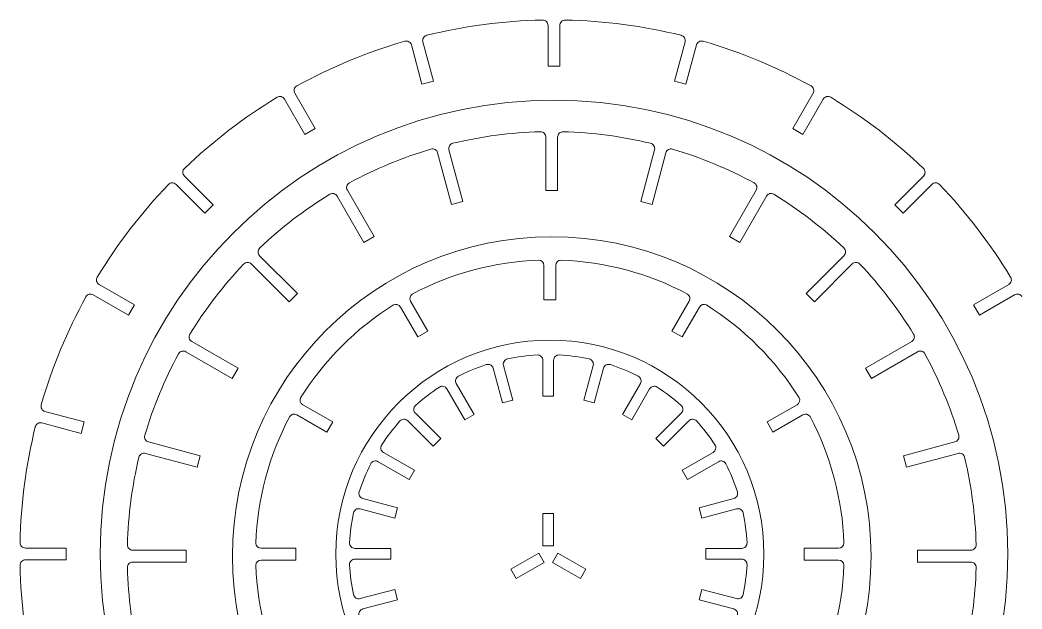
# Model space of a CAD drawing. Header units: millimetres. Extents: x 233 to 3100, y -866 to 268.
# Drawn here: x 232.9 to 607.3, y 19.1 to 239.2 of the extents above; entities that cross this region are included whole.
import ezdxf

# ---------------------------------------------------------------- set-up
doc = ezdxf.new("R2010")
doc.units = ezdxf.units.MM
doc.header["$MEASUREMENT"] = 0
doc.layers.add('layer 1', color=7, linetype='Continuous')

msp = doc.modelspace()

# ---------------------------------------------------------------- linework, layer by layer
at = {"layer": 'layer 1', "lineweight": 9}
for points in [[(428.1829, 239.2156), (413.5835, 238.9052), (399.0622, 236.9934), (384.8799, 233.5146)], [(430.2254, 222.0307), (430.2254, 222.0307), (430.2254, 237.216), (430.2254, 237.216)], [(434.6254, 237.216), (434.6254, 237.216), (434.6254, 222.0307), (434.6254, 222.0307)], [(479.9709, 233.5146), (465.7886, 236.9934), (451.2674, 238.9052), (436.6679, 239.2156)], [(376.684, 231.3185), (362.6624, 227.2401), (349.1308, 221.6351), (336.3321, 214.6042)], [(383.1047, 215.2478), (383.1047, 215.2478), (379.1745, 229.9158), (379.1745, 229.9158)], [(383.4245, 231.0546), (383.4245, 231.0546), (387.3548, 216.3866), (387.3548, 216.3866)], [(477.496, 216.3866), (477.496, 216.3866), (481.4263, 231.0546), (481.4263, 231.0546)], [(485.6764, 229.9158), (485.6764, 229.9158), (481.7461, 215.2478), (481.7461, 215.2478)], [(528.5187, 214.6042), (515.7201, 221.6351), (502.1884, 227.2401), (488.1668, 231.3185)], [(434.6254, 222.0307), (434.6254, 222.0307), (430.2254, 222.0307), (430.2254, 222.0307)], [(387.3548, 216.3866), (387.3548, 216.3866), (383.1047, 215.2478), (383.1047, 215.2478)], [(481.7461, 215.2478), (481.7461, 215.2478), (477.496, 216.3866), (477.496, 216.3866)], [(328.9838, 210.3617), (316.4956, 202.7932), (304.8757, 193.8769), (294.3328, 183.7731)], [(335.563, 211.8513), (335.563, 211.8513), (343.1557, 198.7004), (343.1557, 198.7004)], [(521.6952, 198.7004), (521.6952, 198.7004), (529.2878, 211.8513), (529.2878, 211.8513)], [(570.518, 183.7731), (559.9752, 193.8769), (548.3553, 202.7932), (535.867, 210.3617)], [(339.3452, 196.5004), (339.3452, 196.5004), (331.7525, 209.6513), (331.7525, 209.6513)], [(533.0984, 209.6513), (533.0984, 209.6513), (525.5057, 196.5004), (525.5057, 196.5004)], [(343.1557, 198.7004), (343.1557, 198.7004), (339.3452, 196.5004), (339.3452, 196.5004)], [(525.5057, 196.5004), (525.5057, 196.5004), (521.6952, 198.7004), (521.6952, 198.7004)], [(427.3572, 197.479), (416.3407, 197.1836), (405.385, 195.7412), (394.6674, 193.1753)], [(429.4108, 175.536), (429.4108, 175.536), (429.4108, 195.4797), (429.4108, 195.4797)], [(433.8108, 195.4797), (433.8108, 195.4797), (433.8108, 175.536), (433.8108, 175.536)], [(468.5542, 193.1753), (457.8366, 195.7412), (446.8809, 197.1836), (435.8644, 197.479)], [(386.4501, 190.9735), (375.8854, 187.8369), (365.6763, 183.6081), (355.9881, 178.3557)], [(394.113, 170.3097), (394.113, 170.3097), (388.9512, 189.5739), (388.9512, 189.5739)], [(393.2012, 190.7127), (393.2012, 190.7127), (398.363, 171.4485), (398.363, 171.4485)], [(464.8586, 171.4485), (464.8586, 171.4485), (470.0204, 190.7127), (470.0204, 190.7127)], [(474.2705, 189.5739), (474.2705, 189.5739), (469.1086, 170.3097), (469.1086, 170.3097)], [(507.2336, 178.3557), (497.5453, 183.6081), (487.3362, 187.8369), (476.7715, 190.9735)], [(294.3025, 180.9149), (294.3025, 180.9149), (305.0401, 170.1772), (305.0401, 170.1772)], [(559.8107, 170.1772), (559.8107, 170.1772), (570.5484, 180.9149), (570.5484, 180.9149)], [(288.333, 177.7732), (278.2292, 167.2304), (269.3129, 155.6105), (261.7444, 143.1222)], [(301.9289, 167.066), (301.9289, 167.066), (291.1912, 177.8036), (291.1912, 177.8036)], [(573.6596, 177.8036), (573.6596, 177.8036), (562.922, 167.066), (562.922, 167.066)], [(603.1065, 143.1222), (595.5379, 155.6105), (586.6217, 167.2304), (576.5178, 177.7732)], [(348.6206, 174.1021), (339.2277, 168.338), (330.461, 161.611), (322.4623, 154.0301)], [(361.3705, 156.1257), (361.3705, 156.1257), (351.3987, 173.3975), (351.3987, 173.3975)], [(355.2092, 175.5975), (355.2092, 175.5975), (365.1811, 158.3257), (365.1811, 158.3257)], [(433.8108, 175.536), (433.8108, 175.536), (429.4108, 175.536), (429.4108, 175.536)], [(498.0405, 158.3257), (498.0405, 158.3257), (508.0124, 175.5975), (508.0124, 175.5975)], [(511.8229, 173.3975), (511.8229, 173.3975), (501.8511, 156.1257), (501.8511, 156.1257)], [(540.7594, 154.0301), (532.7606, 161.611), (523.9939, 168.338), (514.601, 174.1021)], [(305.0401, 170.1772), (305.0401, 170.1772), (301.9289, 167.066), (301.9289, 167.066)], [(398.363, 171.4485), (398.363, 171.4485), (394.113, 170.3097), (394.113, 170.3097)], [(469.1086, 170.3097), (469.1086, 170.3097), (464.8586, 171.4485), (464.8586, 171.4485)], [(562.922, 167.066), (562.922, 167.066), (559.8107, 170.1772), (559.8107, 170.1772)], [(365.1811, 158.3257), (365.1811, 158.3257), (361.3705, 156.1257), (361.3705, 156.1257)], [(501.8511, 156.1257), (501.8511, 156.1257), (498.0405, 158.3257), (498.0405, 158.3257)], [(322.4238, 151.1643), (322.4238, 151.1643), (336.5262, 137.062), (336.5262, 137.062)], [(526.6955, 137.062), (526.6955, 137.062), (540.7978, 151.1643), (540.7978, 151.1643)], [(316.4467, 148.0146), (308.8658, 140.0159), (302.1388, 131.2491), (296.3748, 121.8563)], [(333.4149, 133.9507), (333.4149, 133.9507), (319.3126, 148.053), (319.3126, 148.053)], [(426.8301, 149.523), (410.2898, 148.91), (394.101, 144.5723), (379.4702, 136.833)], [(428.7042, 147.527), (428.7042, 148.5827), (427.8837, 149.4566), (426.8301, 149.523)], [(428.7042, 134.5985), (428.7042, 134.5985), (428.7042, 147.527), (428.7042, 147.527)], [(434.9782, 149.523), (433.9247, 149.4566), (433.1042, 148.5827), (433.1042, 147.527)], [(433.1042, 147.527), (433.1042, 147.527), (433.1042, 134.5985), (433.1042, 134.5985)], [(482.3382, 136.833), (467.7073, 144.5723), (451.5186, 148.91), (434.9782, 149.523)], [(543.9091, 148.053), (543.9091, 148.053), (529.8067, 133.9507), (529.8067, 133.9507)], [(566.8469, 121.8563), (561.0828, 131.2491), (554.3558, 140.0159), (546.7749, 148.0146)], [(262.4548, 140.3536), (262.4548, 140.3536), (275.6057, 132.7609), (275.6057, 132.7609)], [(589.2452, 132.7609), (589.2452, 132.7609), (602.3961, 140.3536), (602.3961, 140.3536)], [(257.5019, 135.774), (250.471, 122.9753), (244.866, 109.4437), (240.7875, 95.4221)], [(273.4057, 128.9504), (273.4057, 128.9504), (260.2548, 136.5431), (260.2548, 136.5431)], [(336.5262, 137.062), (336.5262, 137.062), (333.4149, 133.9507), (333.4149, 133.9507)], [(379.4702, 136.833), (378.591, 136.2486), (378.3173, 135.0816), (378.8452, 134.1673)], [(482.9632, 134.1673), (483.491, 135.0816), (483.2174, 136.2486), (482.3382, 136.833)], [(529.8067, 133.9507), (529.8067, 133.9507), (526.6955, 137.062), (526.6955, 137.062)], [(604.5961, 136.5431), (604.5961, 136.5431), (591.4452, 128.9504), (591.4452, 128.9504)], [(275.6057, 132.7609), (275.6057, 132.7609), (273.4057, 128.9504), (273.4057, 128.9504)], [(372.4136, 132.7589), (358.3958, 123.9579), (346.5448, 112.1069), (337.7438, 98.089)], [(375.0347, 131.9673), (374.5068, 132.8816), (373.3593, 133.2281), (372.4136, 132.7589)], [(381.4989, 120.7709), (381.4989, 120.7709), (375.0347, 131.9673), (375.0347, 131.9673)], [(378.8452, 134.1673), (378.8452, 134.1673), (385.3094, 122.9709), (385.3094, 122.9709)], [(433.1042, 134.5985), (433.1042, 134.5985), (428.7042, 134.5985), (428.7042, 134.5985)], [(476.4989, 122.9709), (476.4989, 122.9709), (482.9632, 134.1673), (482.9632, 134.1673)], [(486.7737, 131.9673), (486.7737, 131.9673), (480.3094, 120.7709), (480.3094, 120.7709)], [(489.3947, 132.7589), (488.449, 133.2281), (487.3015, 132.8816), (486.7737, 131.9673)], [(524.0646, 98.089), (515.2635, 112.1069), (503.4125, 123.9579), (489.3947, 132.7589)], [(591.4452, 128.9504), (591.4452, 128.9504), (589.2452, 132.7609), (589.2452, 132.7609)], [(385.3094, 122.9709), (385.3094, 122.9709), (381.4989, 120.7709), (381.4989, 120.7709)], [(480.3094, 120.7709), (480.3094, 120.7709), (476.4989, 122.9709), (476.4989, 122.9709)], [(297.0794, 119.0782), (297.0794, 119.0782), (314.3511, 109.1063), (314.3511, 109.1063)], [(548.8705, 109.1063), (548.8705, 109.1063), (566.1422, 119.0782), (566.1422, 119.0782)], [(292.1211, 114.4888), (286.8688, 104.8005), (282.64, 94.5914), (279.5034, 84.0268)], [(312.1511, 105.2958), (312.1511, 105.2958), (294.8794, 115.2676), (294.8794, 115.2676)], [(426.2072, 114.0408), (422.4611, 113.8335), (418.7361, 113.3431), (415.064, 112.5738)], [(445.5714, 112.5738), (441.8993, 113.3431), (438.1743, 113.8335), (434.4282, 114.0408)], [(568.3422, 115.2676), (568.3422, 115.2676), (551.0705, 105.2958), (551.0705, 105.2958)], [(583.7183, 84.0268), (580.5816, 94.5914), (576.3529, 104.8005), (571.1005, 114.4888)], [(314.3511, 109.1063), (314.3511, 109.1063), (312.1511, 105.2958), (312.1511, 105.2958)], [(407.1231, 110.446), (403.5583, 109.2762), (400.0872, 107.8384), (396.7393, 106.1449)], [(413.144, 96.1302), (413.144, 96.1302), (409.6785, 109.0633), (409.6785, 109.0633)], [(413.5423, 110.0986), (413.5423, 110.0986), (417.0077, 97.1655), (417.0077, 97.1655)], [(428.3177, 98.6544), (428.3177, 98.6544), (428.3177, 112.0438), (428.3177, 112.0438)], [(432.3177, 112.0438), (432.3177, 112.0438), (432.3177, 98.6544), (432.3177, 98.6544)], [(443.6277, 97.1655), (443.6277, 97.1655), (447.0931, 110.0986), (447.0931, 110.0986)], [(450.9568, 109.0633), (450.9568, 109.0633), (447.4914, 96.1302), (447.4914, 96.1302)], [(463.8961, 106.1449), (460.5482, 107.8384), (457.077, 109.2762), (453.5123, 110.446)], [(551.0705, 105.2958), (551.0705, 105.2958), (548.8705, 109.1063), (548.8705, 109.1063)], [(389.6197, 102.0344), (386.4792, 99.9818), (383.4984, 97.6946), (380.703, 95.1923)], [(399.1406, 89.7647), (399.1406, 89.7647), (392.4459, 101.3602), (392.4459, 101.3602)], [(395.91, 103.3602), (395.91, 103.3602), (402.6047, 91.7647), (402.6047, 91.7647)], [(458.0306, 91.7647), (458.0306, 91.7647), (464.7253, 103.3602), (464.7253, 103.3602)], [(468.1894, 101.3602), (468.1894, 101.3602), (461.4947, 89.7647), (461.4947, 89.7647)], [(479.9324, 95.1923), (477.137, 97.6946), (474.1562, 99.9818), (471.0157, 102.0344)], [(337.7438, 98.089), (337.2745, 97.1434), (337.6211, 95.9959), (338.5353, 95.468)], [(432.3177, 98.6544), (432.3177, 98.6544), (428.3177, 98.6544), (428.3177, 98.6544)], [(523.273, 95.468), (524.1872, 95.9959), (524.5338, 97.1434), (524.0646, 98.089)], [(338.5353, 95.468), (338.5353, 95.468), (349.7317, 89.0038), (349.7317, 89.0038)], [(417.0077, 97.1655), (417.0077, 97.1655), (413.144, 96.1302), (413.144, 96.1302)], [(447.4914, 96.1302), (447.4914, 96.1302), (443.6277, 97.1655), (443.6277, 97.1655)], [(512.0766, 89.0038), (512.0766, 89.0038), (523.273, 95.468), (523.273, 95.468)], [(242.1903, 92.9316), (242.1903, 92.9316), (256.8582, 89.0014), (256.8582, 89.0014)], [(333.6697, 91.0325), (325.9304, 76.4017), (321.5927, 60.2129), (320.9796, 43.6726)], [(336.3353, 91.6575), (335.4211, 92.1853), (334.254, 91.9117), (333.6697, 91.0325)], [(347.5317, 85.1933), (347.5317, 85.1933), (336.3353, 91.6575), (336.3353, 91.6575)], [(380.6226, 92.2879), (380.6226, 92.2879), (390.0904, 82.8202), (390.0904, 82.8202)], [(402.6047, 91.7647), (402.6047, 91.7647), (399.1406, 89.7647), (399.1406, 89.7647)], [(461.4947, 89.7647), (461.4947, 89.7647), (458.0306, 91.7647), (458.0306, 91.7647)], [(470.545, 82.8202), (470.545, 82.8202), (480.0127, 92.2879), (480.0127, 92.2879)], [(525.473, 91.6575), (525.473, 91.6575), (514.2766, 85.1933), (514.2766, 85.1933)], [(528.1386, 91.0325), (527.5543, 91.9117), (526.3872, 92.1853), (525.473, 91.6575)], [(540.8287, 43.6726), (540.2157, 60.2129), (535.8779, 76.4017), (528.1386, 91.0325)], [(238.5915, 87.2261), (235.1127, 73.0439), (233.2009, 58.5226), (232.8905, 43.9232)], [(255.7194, 84.7513), (255.7194, 84.7513), (241.0515, 88.6815), (241.0515, 88.6815)], [(256.8582, 89.0014), (256.8582, 89.0014), (255.7194, 84.7513), (255.7194, 84.7513)], [(349.7317, 89.0038), (349.7317, 89.0038), (347.5317, 85.1933), (347.5317, 85.1933)], [(374.8898, 89.3792), (372.3875, 86.5837), (370.1003, 83.603), (368.0477, 80.4624)], [(387.262, 79.9917), (387.262, 79.9917), (377.7942, 89.4595), (377.7942, 89.4595)], [(482.8412, 89.4595), (482.8412, 89.4595), (473.3734, 79.9917), (473.3734, 79.9917)], [(492.5876, 80.4624), (490.5351, 83.603), (488.2478, 86.5837), (485.7456, 89.3792)], [(514.2766, 85.1933), (514.2766, 85.1933), (512.0766, 89.0038), (512.0766, 89.0038)], [(390.0904, 82.8202), (390.0904, 82.8202), (387.262, 79.9917), (387.262, 79.9917)], [(473.3734, 79.9917), (473.3734, 79.9917), (470.545, 82.8202), (470.545, 82.8202)], [(280.903, 81.5257), (280.903, 81.5257), (300.1671, 76.3639), (300.1671, 76.3639)], [(563.0545, 76.3639), (563.0545, 76.3639), (582.3186, 81.5257), (582.3186, 81.5257)], [(277.3015, 75.8094), (274.7356, 65.0919), (273.2933, 54.1361), (272.9978, 43.1197)], [(299.0283, 72.1138), (299.0283, 72.1138), (279.7642, 77.2756), (279.7642, 77.2756)], [(300.1671, 76.3639), (300.1671, 76.3639), (299.0283, 72.1138), (299.0283, 72.1138)], [(368.7219, 77.6362), (368.7219, 77.6362), (380.3175, 70.9415), (380.3175, 70.9415)], [(480.3179, 70.9415), (480.3179, 70.9415), (491.9135, 77.6362), (491.9135, 77.6362)], [(564.1933, 72.1138), (564.1933, 72.1138), (563.0545, 76.3639), (563.0545, 76.3639)], [(583.4574, 77.2756), (583.4574, 77.2756), (564.1933, 72.1138), (564.1933, 72.1138)], [(590.2238, 43.1197), (589.9283, 54.1361), (588.486, 65.0919), (585.9201, 75.8094)], [(363.9372, 73.3428), (362.2437, 69.995), (360.8059, 66.5238), (359.6361, 62.959)], [(378.3175, 67.4774), (378.3175, 67.4774), (366.7219, 74.1721), (366.7219, 74.1721)], [(493.9135, 74.1721), (493.9135, 74.1721), (482.3179, 67.4774), (482.3179, 67.4774)], [(500.9993, 62.959), (499.8295, 66.5238), (498.3916, 69.995), (496.6981, 73.3428)], [(380.3175, 70.9415), (380.3175, 70.9415), (378.3175, 67.4774), (378.3175, 67.4774)], [(482.3179, 67.4774), (482.3179, 67.4774), (480.3179, 70.9415), (480.3179, 70.9415)], [(361.0188, 60.4036), (361.0188, 60.4036), (373.952, 56.9382), (373.952, 56.9382)], [(486.6834, 56.9382), (486.6834, 56.9382), (499.6166, 60.4036), (499.6166, 60.4036)], [(372.9167, 53.0744), (372.9167, 53.0744), (359.9835, 56.5399), (359.9835, 56.5399)], [(373.952, 56.9382), (373.952, 56.9382), (372.9167, 53.0744), (372.9167, 53.0744)], [(487.7187, 53.0744), (487.7187, 53.0744), (486.6834, 56.9382), (486.6834, 56.9382)], [(500.6519, 56.5399), (500.6519, 56.5399), (487.7187, 53.0744), (487.7187, 53.0744)], [(357.5084, 55.0181), (356.7391, 51.346), (356.2487, 47.621), (356.0413, 43.875)], [(432.3177, 54.7644), (432.3177, 54.7644), (428.3177, 54.7644), (428.3177, 54.7644)], [(428.3177, 54.7644), (428.3177, 54.7644), (428.3177, 42.7644), (428.3177, 42.7644)], [(432.3177, 42.7644), (432.3177, 42.7644), (432.3177, 54.7644), (432.3177, 54.7644)], [(504.594, 43.875), (504.3867, 47.621), (503.8963, 51.346), (503.127, 55.0181)], [(234.8901, 41.8807), (234.8901, 41.8807), (250.0754, 41.8807), (250.0754, 41.8807)], [(250.0754, 41.8807), (250.0754, 41.8807), (250.0754, 37.4807), (250.0754, 37.4807)], [(320.9796, 43.6726), (321.0461, 42.619), (321.92, 41.7985), (322.9757, 41.7985)], [(322.9757, 41.7985), (322.9757, 41.7985), (335.9042, 41.7985), (335.9042, 41.7985)], [(335.9042, 41.7985), (335.9042, 41.7985), (335.9042, 37.3985), (335.9042, 37.3985)], [(358.0383, 41.7644), (358.0383, 41.7644), (371.4277, 41.7644), (371.4277, 41.7644)], [(371.4277, 41.7644), (371.4277, 41.7644), (371.4277, 37.7644), (371.4277, 37.7644)], [(428.3177, 42.7644), (428.3177, 42.7644), (432.3177, 42.7644), (432.3177, 42.7644)], [(489.2077, 41.7644), (489.2077, 41.7644), (502.5971, 41.7644), (502.5971, 41.7644)], [(489.2077, 37.7644), (489.2077, 37.7644), (489.2077, 41.7644), (489.2077, 41.7644)], [(525.9042, 41.7985), (525.9042, 41.7985), (538.8327, 41.7985), (538.8327, 41.7985)], [(525.9042, 37.3985), (525.9042, 37.3985), (525.9042, 41.7985), (525.9042, 41.7985)], [(538.8327, 41.7985), (539.8883, 41.7985), (540.7622, 42.619), (540.8287, 43.6726)], [(250.0754, 37.4807), (250.0754, 37.4807), (234.8901, 37.4807), (234.8901, 37.4807)], [(274.9971, 41.0661), (274.9971, 41.0661), (294.9408, 41.0661), (294.9408, 41.0661)], [(294.9408, 41.0661), (294.9408, 41.0661), (294.9408, 36.6661), (294.9408, 36.6661)], [(371.4277, 37.7644), (371.4277, 37.7644), (358.0383, 37.7644), (358.0383, 37.7644)], [(426.7196, 39.9965), (426.7196, 39.9965), (416.3273, 33.9965), (416.3273, 33.9965)], [(428.7196, 36.5324), (428.7196, 36.5324), (426.7196, 39.9965), (426.7196, 39.9965)], [(433.9158, 39.9965), (433.9158, 39.9965), (431.9158, 36.5324), (431.9158, 36.5324)], [(444.3081, 33.9965), (444.3081, 33.9965), (433.9158, 39.9965), (433.9158, 39.9965)], [(502.5971, 37.7644), (502.5971, 37.7644), (489.2077, 37.7644), (489.2077, 37.7644)], [(568.2808, 41.0661), (568.2808, 41.0661), (588.2245, 41.0661), (588.2245, 41.0661)], [(568.2808, 36.6661), (568.2808, 36.6661), (568.2808, 41.0661), (568.2808, 41.0661)], [(232.8905, 35.4382), (233.2009, 20.8387), (235.1127, 6.3175), (238.5915, -7.8648)], [(272.9978, 34.6124), (273.2933, 23.596), (274.7356, 12.6402), (277.3015, 1.9227)], [(294.9408, 36.6661), (294.9408, 36.6661), (274.9971, 36.6661), (274.9971, 36.6661)], [(322.9757, 37.3985), (321.92, 37.3985), (321.0461, 36.578), (320.9796, 35.5244)], [(320.9796, 35.5244), (321.5927, 18.9841), (325.9304, 2.7954), (333.6697, -11.8355)], [(335.9042, 37.3985), (335.9042, 37.3985), (322.9757, 37.3985), (322.9757, 37.3985)], [(356.0413, 35.6539), (356.2487, 31.9079), (356.7391, 28.1828), (357.5084, 24.5108)], [(416.3273, 33.9965), (416.3273, 33.9965), (418.3273, 30.5324), (418.3273, 30.5324)], [(418.3273, 30.5324), (418.3273, 30.5324), (428.7196, 36.5324), (428.7196, 36.5324)], [(431.9158, 36.5324), (431.9158, 36.5324), (442.3081, 30.5324), (442.3081, 30.5324)], [(442.3081, 30.5324), (442.3081, 30.5324), (444.3081, 33.9965), (444.3081, 33.9965)], [(503.127, 24.5108), (503.8963, 28.1828), (504.3867, 31.9079), (504.594, 35.6539)], [(538.8327, 37.3985), (538.8327, 37.3985), (525.9042, 37.3985), (525.9042, 37.3985)], [(528.1386, -11.8355), (535.8779, 2.7954), (540.2157, 18.9841), (540.8287, 35.5244)], [(540.8287, 35.5244), (540.7622, 36.578), (539.8883, 37.3985), (538.8327, 37.3985)], [(588.2245, 36.6661), (588.2245, 36.6661), (568.2808, 36.6661), (568.2808, 36.6661)], [(585.9201, 1.9227), (588.486, 12.6402), (589.9283, 23.596), (590.2238, 34.6124)], [(359.9835, 22.989), (359.9835, 22.989), (372.9167, 26.4544), (372.9167, 26.4544)], [(372.9167, 26.4544), (372.9167, 26.4544), (373.952, 22.5907), (373.952, 22.5907)], [(486.6834, 22.5907), (486.6834, 22.5907), (487.7187, 26.4544), (487.7187, 26.4544)], [(487.7187, 26.4544), (487.7187, 26.4544), (500.6519, 22.989), (500.6519, 22.989)], [(373.952, 22.5907), (373.952, 22.5907), (361.0188, 19.1253), (361.0188, 19.1253)], [(499.6166, 19.1253), (499.6166, 19.1253), (486.6834, 22.5907), (486.6834, 22.5907)]]:
    msp.add_open_spline(points, degree=3, dxfattribs=at)
for points, knots in [([(430.2254, 237.216), (430.2254, 237.7538), (430.0088, 238.269), (429.6245, 238.6452), (429.6245, 238.6452), (429.2402, 239.0214), (428.7206, 239.227), (428.1829, 239.2156)], [0, 0, 0, 0, 0.33333333, 0.33333333, 0.33333333, 0.33333333, 1, 1, 1, 1]), ([(436.6679, 239.2156), (436.1303, 239.227), (435.6106, 239.0214), (435.2263, 238.6452), (435.2263, 238.6452), (434.842, 238.269), (434.6254, 237.7538), (434.6254, 237.216)], [0, 0, 0, 0, 0.33333333, 0.33333333, 0.33333333, 0.33333333, 1, 1, 1, 1]), ([(384.8799, 233.5146), (384.3576, 233.3865), (383.9089, 233.0534), (383.6351, 232.5906), (383.6351, 232.5906), (383.3612, 232.1277), (383.2854, 231.574), (383.4245, 231.0546)], [0, 0, 0, 0, 0.33333333, 0.33333333, 0.33333333, 0.33333333, 1, 1, 1, 1]), ([(481.4263, 231.0546), (481.5655, 231.574), (481.4896, 232.1277), (481.2158, 232.5906), (481.2158, 232.5906), (480.9419, 233.0534), (480.4932, 233.3865), (479.9709, 233.5146)], [0, 0, 0, 0, 0.33333333, 0.33333333, 0.33333333, 0.33333333, 1, 1, 1, 1]), ([(379.1745, 229.9158), (379.0353, 230.4352), (378.6927, 230.8768), (378.2242, 231.1407), (378.2242, 231.1407), (377.7556, 231.4046), (377.2004, 231.4687), (376.684, 231.3185)], [0, 0, 0, 0, 0.33333333, 0.33333333, 0.33333333, 0.33333333, 1, 1, 1, 1]), ([(488.1668, 231.3185), (487.6504, 231.4687), (487.0953, 231.4046), (486.6267, 231.1407), (486.6267, 231.1407), (486.1581, 230.8768), (485.8156, 230.4352), (485.6764, 229.9158)], [0, 0, 0, 0, 0.33333333, 0.33333333, 0.33333333, 0.33333333, 1, 1, 1, 1]), ([(336.3321, 214.6042), (335.8607, 214.3453), (335.5135, 213.9074), (335.3688, 213.3894), (335.3688, 213.3894), (335.2241, 212.8715), (335.2941, 212.3171), (335.563, 211.8513)], [0, 0, 0, 0, 0.33333333, 0.33333333, 0.33333333, 0.33333333, 1, 1, 1, 1]), ([(529.2878, 211.8513), (529.5567, 212.3171), (529.6267, 212.8715), (529.482, 213.3894), (529.482, 213.3894), (529.3373, 213.9074), (528.9901, 214.3453), (528.5188, 214.6042)], [0, 0, 0, 0, 0.33333333, 0.33333333, 0.33333333, 0.33333333, 1, 1, 1, 1]), ([(331.7525, 209.6513), (331.4836, 210.1171), (331.0384, 210.4549), (330.5175, 210.5885), (330.5175, 210.5885), (329.9966, 210.7222), (329.4438, 210.6404), (328.9838, 210.3617)], [0, 0, 0, 0, 0.33333333, 0.33333333, 0.33333333, 0.33333333, 1, 1, 1, 1]), ([(535.867, 210.3617), (535.4071, 210.6404), (534.8543, 210.7222), (534.3333, 210.5885), (534.3333, 210.5885), (533.8124, 210.4549), (533.3673, 210.1171), (533.0984, 209.6513)], [0, 0, 0, 0, 0.33333333, 0.33333333, 0.33333333, 0.33333333, 1, 1, 1, 1]), ([(602.0354, 39.6807), (602.0354, 133.3536), (526.0986, 209.2905), (432.4256, 209.2907), (432.4256, 209.2907), (338.7527, 209.2908), (262.8157, 133.354), (262.8154, 39.6811), (262.8154, 39.6811), (262.8152, -53.9918), (338.7518, -129.929), (432.4247, -129.9293), (432.4247, -129.9293), (526.0977, -129.9297), (602.0349, -53.9932), (602.0354, 39.6798)], [0, 0, 0, 0, 0.2, 0.2, 0.2, 0.2, 0.4, 0.4, 0.4, 0.4, 0.6, 0.6, 0.6, 0.6, 1, 1, 1, 1]), ([(429.4108, 195.4797), (429.4108, 196.0195), (429.1927, 196.5363), (428.8059, 196.9128), (428.8059, 196.9128), (428.4192, 197.2893), (427.8967, 197.4935), (427.3572, 197.479)], [0, 0, 0, 0, 0.33333333, 0.33333333, 0.33333333, 0.33333333, 1, 1, 1, 1]), ([(435.8644, 197.479), (435.3249, 197.4935), (434.8024, 197.2893), (434.4157, 196.9128), (434.4157, 196.9128), (434.029, 196.5363), (433.8108, 196.0195), (433.8108, 195.4797)], [0, 0, 0, 0, 0.33333333, 0.33333333, 0.33333333, 0.33333333, 1, 1, 1, 1]), ([(388.9512, 189.5739), (388.8115, 190.0952), (388.467, 190.538), (387.996, 190.8015), (387.996, 190.8015), (387.525, 191.0651), (386.9675, 191.1271), (386.4501, 190.9735)], [0, 0, 0, 0, 0.33333333, 0.33333333, 0.33333333, 0.33333333, 1, 1, 1, 1]), ([(394.6674, 193.1753), (394.1425, 193.0497), (393.6907, 192.7172), (393.4146, 192.2534), (393.4146, 192.2534), (393.1385, 191.7897), (393.0615, 191.234), (393.2012, 190.7127)], [0, 0, 0, 0, 0.33333333, 0.33333333, 0.33333333, 0.33333333, 1, 1, 1, 1]), ([(470.0204, 190.7127), (470.1601, 191.234), (470.0831, 191.7897), (469.807, 192.2534), (469.807, 192.2534), (469.5309, 192.7172), (469.0791, 193.0497), (468.5542, 193.1753)], [0, 0, 0, 0, 0.33333333, 0.33333333, 0.33333333, 0.33333333, 1, 1, 1, 1]), ([(476.7715, 190.9735), (476.2541, 191.1271), (475.6966, 191.0651), (475.2256, 190.8015), (475.2256, 190.8015), (474.7546, 190.538), (474.4101, 190.0952), (474.2705, 189.5739)], [0, 0, 0, 0, 0.33333333, 0.33333333, 0.33333333, 0.33333333, 1, 1, 1, 1]), ([(294.3328, 183.7731), (293.9446, 183.4009), (293.7225, 182.8881), (293.7168, 182.3504), (293.7168, 182.3504), (293.7111, 181.8126), (293.9222, 181.2952), (294.3025, 180.9149)], [0, 0, 0, 0, 0.33333333, 0.33333333, 0.33333333, 0.33333333, 1, 1, 1, 1]), ([(570.5484, 180.9149), (570.9287, 181.2952), (571.1398, 181.8126), (571.134, 182.3504), (571.134, 182.3504), (571.1283, 182.8881), (570.9063, 183.4009), (570.518, 183.7731)], [0, 0, 0, 0, 0.33333333, 0.33333333, 0.33333333, 0.33333333, 1, 1, 1, 1]), ([(291.1912, 177.8036), (290.8109, 178.1839), (290.2935, 178.395), (289.7557, 178.3893), (289.7557, 178.3893), (289.218, 178.3836), (288.7051, 178.1615), (288.333, 177.7732)], [0, 0, 0, 0, 0.33333333, 0.33333333, 0.33333333, 0.33333333, 1, 1, 1, 1]), ([(355.9881, 178.3557), (355.5136, 178.0985), (355.1632, 177.6604), (355.0165, 177.141), (355.0165, 177.141), (354.8699, 176.6216), (354.9394, 176.0649), (355.2092, 175.5975)], [0, 0, 0, 0, 0.33333333, 0.33333333, 0.33333333, 0.33333333, 1, 1, 1, 1]), ([(508.0124, 175.5975), (508.2823, 176.0649), (508.3518, 176.6216), (508.2051, 177.141), (508.2051, 177.141), (508.0584, 177.6604), (507.708, 178.0985), (507.2336, 178.3557)], [0, 0, 0, 0, 0.33333333, 0.33333333, 0.33333333, 0.33333333, 1, 1, 1, 1]), ([(576.5178, 177.7732), (576.1457, 178.1615), (575.6329, 178.3836), (575.0951, 178.3893), (575.0951, 178.3893), (574.5573, 178.395), (574.0399, 178.1839), (573.6596, 177.8036)], [0, 0, 0, 0, 0.33333333, 0.33333333, 0.33333333, 0.33333333, 1, 1, 1, 1]), ([(351.3987, 173.3975), (351.1288, 173.8649), (350.6815, 174.2034), (350.1583, 174.3361), (350.1583, 174.3361), (349.6352, 174.4688), (349.0806, 174.3844), (348.6206, 174.1021)], [0, 0, 0, 0, 0.33333333, 0.33333333, 0.33333333, 0.33333333, 1, 1, 1, 1]), ([(514.601, 174.1021), (514.141, 174.3844), (513.5864, 174.4688), (513.0633, 174.3361), (513.0633, 174.3361), (512.5401, 174.2034), (512.0928, 173.8649), (511.8229, 173.3975)], [0, 0, 0, 0, 0.33333333, 0.33333333, 0.33333333, 0.33333333, 1, 1, 1, 1]), ([(550.9508, 38.8661), (550.9508, 104.7757), (497.5206, 158.206), (431.611, 158.2061), (431.611, 158.2061), (365.7014, 158.2061), (312.271, 104.776), (312.2708, 38.8664), (312.2708, 38.8664), (312.2706, -27.0432), (365.7007, -80.4737), (431.6103, -80.4739), (431.6103, -80.4739), (497.5199, -80.4742), (550.9505, -27.0442), (550.9508, 38.8654)], [0, 0, 0, 0, 0.2, 0.2, 0.2, 0.2, 0.4, 0.4, 0.4, 0.4, 0.6, 0.6, 0.6, 0.6, 1, 1, 1, 1]), ([(322.4623, 154.0301), (322.0705, 153.6588), (321.8455, 153.145), (321.8382, 152.6053), (321.8382, 152.6053), (321.831, 152.0656), (322.0422, 151.5459), (322.4238, 151.1643)], [0, 0, 0, 0, 0.33333333, 0.33333333, 0.33333333, 0.33333333, 1, 1, 1, 1]), ([(540.7978, 151.1643), (541.1794, 151.5459), (541.3906, 152.0656), (541.3834, 152.6053), (541.3834, 152.6053), (541.3762, 153.145), (541.1511, 153.6588), (540.7594, 154.0301)], [0, 0, 0, 0, 0.33333333, 0.33333333, 0.33333333, 0.33333333, 1, 1, 1, 1]), ([(319.3126, 148.053), (318.9309, 148.4347), (318.4112, 148.6459), (317.8715, 148.6386), (317.8715, 148.6386), (317.3319, 148.6314), (316.818, 148.4063), (316.4467, 148.0146)], [0, 0, 0, 0, 0.33333333, 0.33333333, 0.33333333, 0.33333333, 1, 1, 1, 1]), ([(546.7749, 148.0146), (546.4036, 148.4063), (545.8898, 148.6314), (545.3501, 148.6386), (545.3501, 148.6386), (544.8104, 148.6459), (544.2907, 148.4347), (543.909, 148.053)], [0, 0, 0, 0, 0.33333333, 0.33333333, 0.33333333, 0.33333333, 1, 1, 1, 1]), ([(261.7444, 143.1222), (261.4656, 142.6623), (261.3839, 142.1095), (261.5175, 141.5886), (261.5175, 141.5886), (261.6512, 141.0676), (261.989, 140.6225), (262.4548, 140.3536)], [0, 0, 0, 0, 0.33333333, 0.33333333, 0.33333333, 0.33333333, 1, 1, 1, 1]), ([(602.3961, 140.3536), (602.8618, 140.6225), (603.1996, 141.0676), (603.3333, 141.5886), (603.3333, 141.5886), (603.467, 142.1095), (603.3852, 142.6623), (603.1065, 143.1222)], [0, 0, 0, 0, 0.33333333, 0.33333333, 0.33333333, 0.33333333, 1, 1, 1, 1]), ([(260.2548, 136.5431), (259.789, 136.812), (259.2346, 136.882), (258.7166, 136.7373), (258.7166, 136.7373), (258.1987, 136.5926), (257.7608, 136.2454), (257.5019, 135.774)], [0, 0, 0, 0, 0.33333333, 0.33333333, 0.33333333, 0.33333333, 1, 1, 1, 1]), ([(607.349, 135.774), (607.09, 136.2454), (606.6522, 136.5926), (606.1342, 136.7373), (606.1342, 136.7373), (605.6162, 136.882), (605.0618, 136.812), (604.5961, 136.5431)], [0, 0, 0, 0, 0.33333333, 0.33333333, 0.33333333, 0.33333333, 1, 1, 1, 1]), ([(296.3748, 121.8563), (296.0925, 121.3963), (296.0081, 120.8417), (296.1408, 120.3185), (296.1408, 120.3185), (296.2734, 119.7953), (296.612, 119.348), (297.0794, 119.0782)], [0, 0, 0, 0, 0.33333333, 0.33333333, 0.33333333, 0.33333333, 1, 1, 1, 1]), ([(566.1422, 119.0782), (566.6097, 119.348), (566.9482, 119.7953), (567.0809, 120.3185), (567.0809, 120.3185), (567.2136, 120.8417), (567.1292, 121.3963), (566.8469, 121.8563)], [0, 0, 0, 0, 0.33333333, 0.33333333, 0.33333333, 0.33333333, 1, 1, 1, 1]), ([(510.9042, 39.5985), (510.9042, 83.7813), (475.087, 119.5985), (430.9043, 119.5985), (430.9043, 119.5985), (386.7215, 119.5986), (350.9043, 83.7815), (350.9042, 39.5987), (350.9042, 39.5987), (350.904, -4.584), (386.7211, -40.4013), (430.9038, -40.4015), (430.9038, -40.4015), (475.0866, -40.4017), (510.9039, -4.5846), (510.9042, 39.5981)], [0, 0, 0, 0, 0.2, 0.2, 0.2, 0.2, 0.4, 0.4, 0.4, 0.4, 0.6, 0.6, 0.6, 0.6, 1, 1, 1, 1]), ([(294.8794, 115.2676), (294.412, 115.5375), (293.8553, 115.607), (293.3359, 115.4603), (293.3359, 115.4603), (292.8165, 115.3137), (292.3784, 114.9633), (292.1211, 114.4888)], [0, 0, 0, 0, 0.33333333, 0.33333333, 0.33333333, 0.33333333, 1, 1, 1, 1]), ([(415.064, 112.5738), (414.5261, 112.4611), (414.0582, 112.132), (413.7704, 111.6638), (413.7704, 111.6638), (413.4825, 111.1955), (413.4, 110.6295), (413.5423, 110.0986)], [0, 0, 0, 0, 0.33333333, 0.33333333, 0.33333333, 0.33333333, 1, 1, 1, 1]), ([(428.3177, 112.0438), (428.3177, 112.5935), (428.0915, 113.1189), (427.6923, 113.4966), (427.6923, 113.4966), (427.293, 113.8744), (426.756, 114.0712), (426.2072, 114.0408)], [0, 0, 0, 0, 0.33333333, 0.33333333, 0.33333333, 0.33333333, 1, 1, 1, 1]), ([(434.4282, 114.0408), (433.8794, 114.0712), (433.3423, 113.8744), (432.9431, 113.4966), (432.9431, 113.4966), (432.5439, 113.1189), (432.3177, 112.5935), (432.3177, 112.0438)], [0, 0, 0, 0, 0.33333333, 0.33333333, 0.33333333, 0.33333333, 1, 1, 1, 1]), ([(447.0931, 110.0986), (447.2354, 110.6295), (447.1529, 111.1955), (446.865, 111.6637), (446.865, 111.6637), (446.5772, 112.132), (446.1093, 112.4611), (445.5714, 112.5738)], [0, 0, 0, 0, 0.33333333, 0.33333333, 0.33333333, 0.33333333, 1, 1, 1, 1]), ([(571.1005, 114.4888), (570.8432, 114.9633), (570.4052, 115.3137), (569.8857, 115.4603), (569.8857, 115.4603), (569.3663, 115.607), (568.8097, 115.5375), (568.3422, 115.2676)], [0, 0, 0, 0, 0.33333333, 0.33333333, 0.33333333, 0.33333333, 1, 1, 1, 1]), ([(409.6786, 109.0633), (409.5363, 109.5942), (409.1818, 110.0432), (408.6984, 110.3047), (408.6984, 110.3047), (408.215, 110.5663), (407.6453, 110.6174), (407.1231, 110.446)], [0, 0, 0, 0, 0.33333333, 0.33333333, 0.33333333, 0.33333333, 1, 1, 1, 1]), ([(453.5123, 110.446), (452.9901, 110.6174), (452.4203, 110.5663), (451.9369, 110.3047), (451.9369, 110.3047), (451.4535, 110.0432), (451.0991, 109.5942), (450.9568, 109.0633)], [0, 0, 0, 0, 0.33333333, 0.33333333, 0.33333333, 0.33333333, 1, 1, 1, 1]), ([(396.7393, 106.1449), (396.2489, 105.8968), (395.8822, 105.4578), (395.7253, 104.9311), (395.7253, 104.9311), (395.5684, 104.4043), (395.6352, 103.8362), (395.91, 103.3602)], [0, 0, 0, 0, 0.33333333, 0.33333333, 0.33333333, 0.33333333, 1, 1, 1, 1]), ([(464.7253, 103.3602), (465.0001, 103.8362), (465.067, 104.4043), (464.9101, 104.9311), (464.9101, 104.9311), (464.7532, 105.4578), (464.3865, 105.8968), (463.8961, 106.1449)], [0, 0, 0, 0, 0.33333333, 0.33333333, 0.33333333, 0.33333333, 1, 1, 1, 1]), ([(392.4459, 101.3602), (392.1711, 101.8362), (391.7125, 102.1781), (391.1779, 102.3057), (391.1779, 102.3057), (390.6433, 102.4332), (390.0798, 102.3351), (389.6197, 102.0344)], [0, 0, 0, 0, 0.33333333, 0.33333333, 0.33333333, 0.33333333, 1, 1, 1, 1]), ([(471.0157, 102.0344), (470.5556, 102.3351), (469.9921, 102.4332), (469.4574, 102.3057), (469.4574, 102.3057), (468.9228, 102.1781), (468.4642, 101.8362), (468.1894, 101.3602)], [0, 0, 0, 0, 0.33333333, 0.33333333, 0.33333333, 0.33333333, 1, 1, 1, 1]), ([(240.7875, 95.4221), (240.6373, 94.9057), (240.7014, 94.3505), (240.9654, 93.8819), (240.9654, 93.8819), (241.2293, 93.4134), (241.6708, 93.0708), (242.1903, 92.9316)], [0, 0, 0, 0, 0.33333333, 0.33333333, 0.33333333, 0.33333333, 1, 1, 1, 1]), ([(380.703, 95.1923), (380.2934, 94.8258), (380.0528, 94.3068), (380.0376, 93.7574), (380.0376, 93.7574), (380.0224, 93.208), (380.234, 92.6766), (380.6226, 92.2879)], [0, 0, 0, 0, 0.33333333, 0.33333333, 0.33333333, 0.33333333, 1, 1, 1, 1]), ([(480.0127, 92.2879), (480.4014, 92.6766), (480.6129, 93.208), (480.5978, 93.7574), (480.5978, 93.7574), (480.5826, 94.3068), (480.3419, 94.8257), (479.9324, 95.1923)], [0, 0, 0, 0, 0.33333333, 0.33333333, 0.33333333, 0.33333333, 1, 1, 1, 1]), ([(377.7942, 89.4595), (377.4056, 89.8481), (376.8741, 90.0597), (376.3247, 90.0445), (376.3247, 90.0445), (375.7753, 90.0293), (375.2564, 89.7887), (374.8898, 89.3792)], [0, 0, 0, 0, 0.33333333, 0.33333333, 0.33333333, 0.33333333, 1, 1, 1, 1]), ([(485.7456, 89.3792), (485.379, 89.7887), (484.8601, 90.0293), (484.3106, 90.0445), (484.3106, 90.0445), (483.7612, 90.0597), (483.2298, 89.8481), (482.8412, 89.4595)], [0, 0, 0, 0, 0.33333333, 0.33333333, 0.33333333, 0.33333333, 1, 1, 1, 1]), ([(241.0515, 88.6815), (240.532, 88.8207), (239.9784, 88.7449), (239.5155, 88.471), (239.5155, 88.471), (239.0527, 88.1972), (238.7196, 87.7485), (238.5915, 87.2261)], [0, 0, 0, 0, 0.33333333, 0.33333333, 0.33333333, 0.33333333, 1, 1, 1, 1]), ([(279.5034, 84.0268), (279.3497, 83.5094), (279.4118, 82.9519), (279.6753, 82.4809), (279.6753, 82.4809), (279.9389, 82.0099), (280.3817, 81.6654), (280.903, 81.5257)], [0, 0, 0, 0, 0.33333333, 0.33333333, 0.33333333, 0.33333333, 1, 1, 1, 1]), ([(582.3186, 81.5257), (582.84, 81.6654), (583.2827, 82.0099), (583.5463, 82.4809), (583.5463, 82.4809), (583.8099, 82.9518), (583.8719, 83.5094), (583.7183, 84.0268)], [0, 0, 0, 0, 0.33333333, 0.33333333, 0.33333333, 0.33333333, 1, 1, 1, 1]), ([(368.0477, 80.4624), (367.7471, 80.0024), (367.6489, 79.4388), (367.7765, 78.9042), (367.7765, 78.9042), (367.904, 78.3696), (368.2459, 77.911), (368.7219, 77.6362)], [0, 0, 0, 0, 0.33333333, 0.33333333, 0.33333333, 0.33333333, 1, 1, 1, 1]), ([(491.9135, 77.6362), (492.3895, 77.911), (492.7314, 78.3696), (492.8589, 78.9042), (492.8589, 78.9042), (492.9864, 79.4388), (492.8883, 80.0023), (492.5876, 80.4624)], [0, 0, 0, 0, 0.33333333, 0.33333333, 0.33333333, 0.33333333, 1, 1, 1, 1]), ([(279.7642, 77.2756), (279.2429, 77.4153), (278.6872, 77.3384), (278.2234, 77.0623), (278.2234, 77.0623), (277.7597, 76.7862), (277.4272, 76.3343), (277.3015, 75.8094)], [0, 0, 0, 0, 0.33333333, 0.33333333, 0.33333333, 0.33333333, 1, 1, 1, 1]), ([(585.9201, 75.8094), (585.7944, 76.3343), (585.4619, 76.7862), (584.9982, 77.0623), (584.9982, 77.0623), (584.5344, 77.3384), (583.9788, 77.4153), (583.4574, 77.2756)], [0, 0, 0, 0, 0.33333333, 0.33333333, 0.33333333, 0.33333333, 1, 1, 1, 1]), ([(366.7219, 74.1721), (366.2459, 74.4469), (365.6778, 74.5137), (365.1511, 74.3569), (365.1511, 74.3569), (364.6243, 74.2), (364.1853, 73.8333), (363.9372, 73.3428)], [0, 0, 0, 0, 0.33333333, 0.33333333, 0.33333333, 0.33333333, 1, 1, 1, 1]), ([(496.6981, 73.3428), (496.4501, 73.8333), (496.0111, 74.2), (495.4843, 74.3569), (495.4843, 74.3569), (494.9576, 74.5137), (494.3895, 74.4469), (493.9135, 74.1721)], [0, 0, 0, 0, 0.33333333, 0.33333333, 0.33333333, 0.33333333, 1, 1, 1, 1]), ([(359.6361, 62.959), (359.4648, 62.4368), (359.5158, 61.8671), (359.7774, 61.3837), (359.7774, 61.3837), (360.0389, 60.9003), (360.4879, 60.5458), (361.0188, 60.4036)], [0, 0, 0, 0, 0.33333333, 0.33333333, 0.33333333, 0.33333333, 1, 1, 1, 1]), ([(499.6166, 60.4036), (500.1475, 60.5458), (500.5964, 60.9003), (500.858, 61.3837), (500.858, 61.3837), (501.1195, 61.8671), (501.1706, 62.4368), (500.9993, 62.959)], [0, 0, 0, 0, 0.33333333, 0.33333333, 0.33333333, 0.33333333, 1, 1, 1, 1]), ([(359.9835, 56.5399), (359.4526, 56.6821), (358.8866, 56.5996), (358.4184, 56.3118), (358.4184, 56.3118), (357.9502, 56.0239), (357.6211, 55.5561), (357.5084, 55.0181)], [0, 0, 0, 0, 0.33333333, 0.33333333, 0.33333333, 0.33333333, 1, 1, 1, 1]), ([(503.127, 55.0181), (503.0143, 55.5561), (502.6852, 56.0239), (502.217, 56.3118), (502.217, 56.3118), (501.7488, 56.5996), (501.1828, 56.6821), (500.6519, 56.5399)], [0, 0, 0, 0, 0.33333333, 0.33333333, 0.33333333, 0.33333333, 1, 1, 1, 1]), ([(232.8905, 43.9232), (232.8791, 43.3855), (233.0847, 42.8659), (233.4609, 42.4816), (233.4609, 42.4816), (233.8371, 42.0973), (234.3523, 41.8807), (234.8901, 41.8807)], [0, 0, 0, 0, 0.33333333, 0.33333333, 0.33333333, 0.33333333, 1, 1, 1, 1]), ([(272.9978, 43.1197), (272.9834, 42.5801), (273.1876, 42.0577), (273.5641, 41.6709), (273.5641, 41.6709), (273.9406, 41.2842), (274.4574, 41.0661), (274.9971, 41.0661)], [0, 0, 0, 0, 0.33333333, 0.33333333, 0.33333333, 0.33333333, 1, 1, 1, 1]), ([(356.0413, 43.875), (356.011, 43.3262), (356.2078, 42.7891), (356.5855, 42.3899), (356.5855, 42.3899), (356.9633, 41.9906), (357.4887, 41.7644), (358.0383, 41.7644)], [0, 0, 0, 0, 0.33333333, 0.33333333, 0.33333333, 0.33333333, 1, 1, 1, 1]), ([(502.5971, 41.7644), (503.1467, 41.7644), (503.6721, 41.9906), (504.0498, 42.3899), (504.0498, 42.3899), (504.4276, 42.7891), (504.6244, 43.3262), (504.594, 43.8749)], [0, 0, 0, 0, 0.33333333, 0.33333333, 0.33333333, 0.33333333, 1, 1, 1, 1]), ([(588.2245, 41.0661), (588.7642, 41.0661), (589.281, 41.2842), (589.6575, 41.6709), (589.6575, 41.6709), (590.034, 42.0576), (590.2382, 42.5801), (590.2238, 43.1197)], [0, 0, 0, 0, 0.33333333, 0.33333333, 0.33333333, 0.33333333, 1, 1, 1, 1]), ([(234.8901, 37.4807), (234.3523, 37.4807), (233.8371, 37.2641), (233.4609, 36.8798), (233.4609, 36.8798), (233.0847, 36.4955), (232.8791, 35.9758), (232.8905, 35.4382)], [0, 0, 0, 0, 0.33333333, 0.33333333, 0.33333333, 0.33333333, 1, 1, 1, 1]), ([(358.0383, 37.7644), (357.4887, 37.7644), (356.9633, 37.5383), (356.5855, 37.139), (356.5855, 37.139), (356.2078, 36.7398), (356.011, 36.2027), (356.0413, 35.6539)], [0, 0, 0, 0, 0.33333333, 0.33333333, 0.33333333, 0.33333333, 1, 1, 1, 1]), ([(504.594, 35.6539), (504.6244, 36.2027), (504.4276, 36.7398), (504.0499, 37.139), (504.0499, 37.139), (503.6721, 37.5383), (503.1467, 37.7644), (502.5971, 37.7644)], [0, 0, 0, 0, 0.33333333, 0.33333333, 0.33333333, 0.33333333, 1, 1, 1, 1]), ([(274.9971, 36.6661), (274.4574, 36.6661), (273.9406, 36.4479), (273.5641, 36.0612), (273.5641, 36.0612), (273.1876, 35.6745), (272.9834, 35.152), (272.9978, 34.6124)], [0, 0, 0, 0, 0.33333333, 0.33333333, 0.33333333, 0.33333333, 1, 1, 1, 1]), ([(590.2238, 34.6124), (590.2383, 35.152), (590.034, 35.6745), (589.6575, 36.0612), (589.6575, 36.0612), (589.2811, 36.4479), (588.7642, 36.6661), (588.2245, 36.6661)], [0, 0, 0, 0, 0.33333333, 0.33333333, 0.33333333, 0.33333333, 1, 1, 1, 1]), ([(357.5084, 24.5108), (357.6211, 23.9728), (357.9502, 23.505), (358.4184, 23.2171), (358.4184, 23.2171), (358.8866, 22.9293), (359.4526, 22.8468), (359.9835, 22.989)], [0, 0, 0, 0, 0.33333333, 0.33333333, 0.33333333, 0.33333333, 1, 1, 1, 1]), ([(500.6519, 22.989), (501.1828, 22.8468), (501.7488, 22.9293), (502.217, 23.2171), (502.217, 23.2171), (502.6852, 23.505), (503.0143, 23.9728), (503.127, 24.5108)], [0, 0, 0, 0, 0.33333333, 0.33333333, 0.33333333, 0.33333333, 1, 1, 1, 1]), ([(361.0188, 19.1253), (360.4879, 18.9831), (360.0389, 18.6286), (359.7774, 18.1452), (359.7774, 18.1452), (359.5158, 17.6618), (359.4648, 17.0921), (359.6361, 16.5699)], [0, 0, 0, 0, 0.33333333, 0.33333333, 0.33333333, 0.33333333, 1, 1, 1, 1]), ([(500.9993, 16.5699), (501.1706, 17.0921), (501.1195, 17.6618), (500.858, 18.1452), (500.858, 18.1452), (500.5964, 18.6286), (500.1475, 18.9831), (499.6166, 19.1253)], [0, 0, 0, 0, 0.33333333, 0.33333333, 0.33333333, 0.33333333, 1, 1, 1, 1])]:
    msp.add_open_spline(points, degree=3, knots=knots, dxfattribs=at)

doc.saveas('drawing.dxf')
